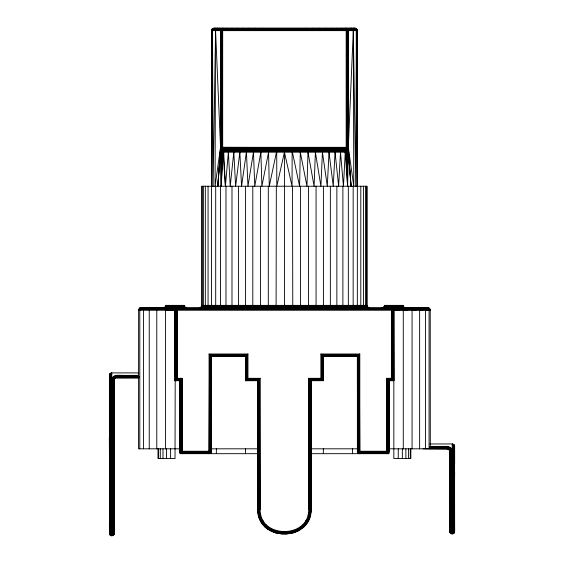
<?xml version="1.0" encoding="UTF-8"?>
<svg xmlns="http://www.w3.org/2000/svg" width="564" height="564" viewBox="0 0 564 564"><rect width="100%" height="100%" fill="white"/><g stroke="black" fill="none" stroke-linecap="round" stroke-linejoin="round"><path stroke-width="0.85" d="M138.554 372.903L111.806 372.903L110.128 373.572L109.691 534.559L109.374 437.537L109.691 534.559C110.763 536.731 114.358 535.765 114.238 533.368L114.323 379.565L111.975 378.938L113.23 376.759L115.416 375.497L138.554 375.335M114.238 429.028C113.336 430.473 110.544 430.353 109.409 429.197L109.423 374.856L110.128 373.572L110.452 535.391L110.939 373.065L111.369 535.758L111.806 438.545L113.604 438.221L114.238 437.537M109.698 420.786L109.578 374.362L109.451 533.96L109.374 523.173M110.452 429.867L110.516 373.276L110.925 429.972M111.376 372.938L111.369 430.022L111.975 378.938M138.984 377.429L116.67 377.436L115.296 377.809L114.006 379.48L113.639 534.968L113.145 379.255L114.09 377.619L115.726 376.674L138.554 375.878L116.67 375.962L113.674 377.203L112.581 379.1L112.285 535.751L111.806 523.646L109.451 523.286L109.832 523.448M114.238 523.173L114.147 534.045L114.154 380.199L114.894 378.416L116.022 377.767M179.888 448.817L138.554 448.817L138.638 309.601L140.351 307.881L177.456 307.803C176.165 307.859 174.791 308.966 175.108 310.235L175.059 380.7L175.023 310.235L175.735 308.515L177.456 307.803L177.456 378.31L175.023 380.742L179.923 380.7L179.965 451.877L180.931 453.244L182.313 453.682L182.313 378.31L177.456 378.31M165.583 448.817L165.583 310.235L167.705 309.77L168.185 307.803L176.899 307.866L175.023 307.951L175.735 310.235L175.693 380.065L180.558 380.065L180.6 451.249L180.212 452.462L181.834 453.632M179.923 380.7L180.212 452.462L211.169 452.462L211.493 356.427L209.061 353.995L247.963 353.995L247.963 378.31L245.53 380.742L245.53 356.427L247.963 353.995M179.965 451.249L180.043 380.58L175.185 380.58L175.108 310.235M245.566 380.7L245.566 356.392L211.451 356.392L211.493 451.249L179.888 451.249L179.965 451.877L180.261 380.369L175.397 380.369L175.108 309.601L175.735 308.515L176.236 308.127L392.622 308.127L393.841 310.235L393.841 458.539L410.86 458.539L410.86 448.817M209.061 353.995L209.061 453.682L211.169 452.462L210.781 451.249L210.816 355.757L246.2 355.757L246.2 380.065L258.361 380.065L258.397 509.602C258.115 541.052 310.75 541.052 310.461 509.602L310.799 380.369L322.961 380.369L322.961 356.053L357.745 356.053L358.084 451.249L357.696 452.462L359.804 453.682L359.804 353.995L320.902 353.995L320.902 378.31L323.334 380.742L323.334 356.427L320.902 353.995M209.54 453.632L210.781 452.97L211.408 451.877L211.451 356.392M338.633 149.763L339.951 150.475L340.437 151.568L343.441 186.233L345.267 152.195L346.402 151.878L345.274 150.038L343.236 149.763L344.667 150.475L345.196 151.568L347.6 186.233L346.74 151.645L345.14 149.664L223.4 148.974C220.841 149.361 220.926 152.076 223.598 152.195L345.267 152.195L346.74 151.645L347.784 150.158L348.305 147.331L348.305 30.632L347.685 28.912L346.176 28.2L346.176 147.331L345.542 148.896L343.236 149.763L224.571 149.622L222.872 148.233L220.757 149.122C221.342 153.464 223.224 148.445 225.628 149.763L224.613 150.094L223.055 152.125L221.264 186.233L221.292 150.609L220.552 147.331L215.568 30.632L216.238 28.912L217.866 28.2M245.53 380.742L257.727 380.7L257.685 509.602C257.388 541.983 311.469 541.983 311.173 509.602L311.173 380.742L308.748 378.31L320.902 378.31M310.799 380.369L310.849 509.602C311.145 541.56 257.72 541.56 258.016 509.602L258.058 380.369L245.904 380.369L245.904 356.053L211.119 356.053L210.781 451.249L211.408 451.877L211.493 451.249M391.409 378.31L391.409 307.803L393.129 308.515L393.757 309.601L393.799 380.7L391.409 378.31L386.544 378.31L386.544 453.682C387.722 453.787 389.738 452.166 388.265 451.249L386.544 451.877L359.804 451.877L359.169 451.249L358.831 354.967L321.868 354.967L321.868 379.276L309.714 379.276L309.375 509.602C309.65 539.635 259.214 539.635 259.489 509.602L259.637 378.789L247.483 378.789L247.483 354.474L209.54 354.474L209.061 451.249M179.965 451.877L180.6 451.249L182.313 451.877L209.061 451.877L210.273 451.249L210.45 355.383L246.574 355.383L246.574 379.699L258.728 379.699L258.904 509.602C258.622 540.397 310.242 540.397 309.96 509.602L310.129 379.699L322.291 379.699L322.291 355.383L358.415 355.383L358.584 451.249L359.804 451.877L358.084 451.249C356.674 451.997 358.337 453.477 359.324 453.632M307.845 521.714L310.271 515.87L311.095 509.602L311.018 380.58L323.172 380.58L323.172 356.265L357.534 356.265L357.456 451.877L357.696 452.462L388.652 452.462L388.941 380.7L393.841 380.742L393.757 310.235M357.407 356.392L357.456 451.877L357.407 356.392L323.292 356.392L323.292 380.7L311.138 380.7L311.173 509.602L308.748 509.602C309.009 538.817 259.856 538.817 260.117 509.602L259.637 378.789M357.456 451.249L357.534 356.265M357.696 451.249L357.745 356.053M387.024 453.632L388.652 452.462L388.265 451.249L388.307 380.065L393.164 380.065L393.129 310.235L393.517 309.016L167.783 308.832L175.284 309.135L167.734 309.305L175.108 309.601L175.735 310.235L176.067 379.699L180.931 379.699L181.1 451.249L182.313 451.877L181.686 451.249L181.347 379.276L176.483 379.276L176.236 310.235L177.456 309.601L391.409 309.601L393.129 310.235L393.757 309.601L430.226 309.601L430.311 448.817M388.941 380.7L388.892 451.249L388.815 380.58L393.679 380.58L393.517 309.016L429.987 309.016L430.226 309.601L429.07 310.235L429.07 448.817M386.544 452.462L388.265 451.249L388.603 380.369L393.468 380.369L393.517 310.235M449.79 478.413L449.783 531.817C450.051 534.714 454.753 534.418 454.626 531.478L454.577 445.905L453.872 444.629L452.194 443.953L429.881 443.953M454.302 462.367L454.549 532.078L454.577 445.905L454.626 463.615L452.723 464.595L449.832 463.862L449.846 451.249L448.584 449.071L423.014 448.817M429.965 448.493L447.33 448.493L448.704 448.859L449.994 450.537L450.058 532.642L450.368 450.432L448.902 448.528L447.33 448.105L429.965 448.105M109.698 449.487L109.451 533.96L109.423 374.856L109.522 429.373M138.984 377.027L116.67 377.055L115.098 377.471L113.632 379.382L113.237 535.335L113.026 380.199M114.21 400.355L114.238 380.199L111.806 380.199L112.342 430.015M175.185 380.58L175.348 310.235M176.067 379.699L176.236 310.235M181.686 451.249L181.834 378.789L176.976 378.789L176.821 310.235L177.456 309.601L175.735 310.235L175.397 380.369M211.408 451.877L211.331 356.265L245.692 356.265L245.692 380.58L257.847 380.58L257.769 509.602L258.594 515.87L261.019 521.714M258.728 379.699L258.397 509.602L258.058 380.369M258.904 509.602L259.151 379.276L246.99 379.276L246.99 354.967L210.034 354.967L209.688 451.249L209.061 451.877L210.781 451.249L210.45 355.383M358.584 451.249L358.831 354.967M359.169 451.249L359.324 354.474L321.381 354.474L321.381 378.789L309.227 378.789L308.748 509.602L308.748 378.31M392.382 379.276L392.036 310.235L391.409 309.601L392.622 310.235L392.382 379.276L387.517 379.276L387.179 451.249L386.544 451.877L387.764 451.249L387.933 379.699L392.798 379.699L393.129 310.235L391.409 309.016M359.804 353.995L357.372 356.427L357.372 451.249L388.977 451.249L388.892 451.877L388.815 380.58M386.544 451.249L387.024 378.789L391.888 378.789L392.036 310.235M388.977 448.817L447.33 448.817L449.438 450.03L449.783 531.817L449.79 528.334M429.965 447.604L447.33 447.604L449.156 448.091L450.855 450.305L450.763 533.445L451.419 450.15L450.326 448.253L448.422 447.16L429.965 447.012M451.56 451.249L451.715 533.868L452.194 473.133L453.992 472.801L454.626 472.124L454.309 532.67L453.872 444.629L453.957 533.149L454.549 472.371M454.626 446.385L454.591 463.777L454.577 445.905M113.244 438.355L112.772 535.603L112.342 523.632L112.828 438.454M182.313 452.462L180.6 451.249L180.931 379.699M181.1 451.249L181.347 379.276M215.462 28.2L213.22 28.912L212.515 30.632L211.895 186.233L211.493 30.632L212.205 28.912L213.925 28.2L354.939 28.2M353.395 28.2L355.644 28.912L356.342 30.632L355.778 186.233L353.297 30.632L352.62 28.912L350.998 28.2M359.804 452.462L358.084 451.249L358.415 355.383M453.992 472.801L453.548 533.502L453.061 444.115L452.631 533.875L452.194 521.756L449.804 521.376M113.244 429.846L113.526 380.199M113.604 429.712L113.914 380.199L114.097 429.373M176.483 379.276L176.821 310.235M212.515 30.632L213.086 186.233L215.568 30.632L215.06 186.233L220.552 147.331L348.305 147.331L353.797 186.233L353.297 30.632L348.305 147.331L347.748 149.347L347.6 186.233L346.028 152.061L347.65 150.447L345.196 151.568L223.668 151.568L221.885 150.778L220.552 147.331L220.552 30.632L221.18 28.912L222.681 28.2L222.681 147.331L223.4 148.974L221.412 150.08L220.989 149.918L221.342 149.516L223.097 148.628L220.862 149.53L223.668 151.568L225.424 186.233L228.427 151.568L228.913 150.475L230.232 149.763M449.783 531.817L449.797 472.294M454.302 474.366L454.309 472.618L454.549 532.078L454.478 472.463L454.626 531.478M176.976 378.789L177.456 310.235M449.797 463.777L449.846 451.249L450.072 464.109M453.625 472.935L453.075 533.748L452.723 521.742L453.209 473.034M292.145 149.763L292.053 186.233L284.432 152.195L276.804 186.233L276.72 149.763M453.992 464.292L454.189 444.996L454.309 464.109M223.598 152.195L222.512 151.906L221.264 186.233L221.666 151.173L223.781 149.27L345.182 149.199L347.163 150.546L348.073 149.284L348.235 30.005L347.417 30.632L347.417 147.331L346.43 149.961L345.344 150.482L223.718 150.503L222.131 149.622L221.448 147.331L221.448 30.632L220.63 30.005L220.94 147.331L221.539 149.932M348.073 149.284L351.062 186.233L347.925 147.331L346.888 150.172L344.992 150.983L223.386 150.983L222.153 150.369L220.94 147.331L220.905 148.515L222.787 147.994L345.979 148.254L348.073 149.284L347.6 186.233L347.368 150.948L347.784 150.158L345.704 148.706L222.526 148.551L222.04 147.331L222.04 30.632L222.681 30.005L221.448 30.632M454.309 532.67L454.591 472.294M453.209 464.524L453.484 444.326L453.625 464.426M346.402 151.878L347.896 147.923L222.709 147.676L220.834 147.944L221.039 148.452M221.215 149.643L221.292 148.762M299.766 149.763L300.295 152.195L299.597 186.233L292.406 152.195M220.552 147.331L217.796 186.233L220.757 149.122L221.264 186.233L222.082 151.617L221.299 150.609L222.9 150.863L224.571 149.622L345.351 149.777L345.936 149.418L346.818 147.331L346.818 30.632L346.176 30.005L347.417 30.632M165.583 310.235L165.992 307.951M276.452 152.195L269.268 186.233L268.57 152.195L269.099 149.763M307.197 149.763L307.986 152.195L306.971 186.233L300.295 152.195M393.298 308.275L391.444 307.803L426.61 307.803L428.506 307.881L429.987 309.016L393.312 308.712L392.036 307.881L393.059 308.445L401.06 308.712L401.152 309.601L403.281 310.235L410.514 309.601L412.072 310.235L418.636 309.601L419.63 310.235L424.911 309.601L425.425 310.235L425.425 448.817M451.757 464.602L452.624 443.995L452.723 464.595L452.194 451.249L450.77 447.809L447.33 446.385L429.965 446.385M172.619 305.371L171.992 307.803M391.437 305.371L390.81 307.803M314.359 149.763L315.093 150.475L315.396 152.195L314.099 186.233L307.986 152.195M268.57 152.195L261.893 186.233L260.878 152.195L261.668 149.763M321.163 149.763L322.058 150.475L322.432 152.195L320.902 186.233L315.396 152.195M346.789 147.74L347.431 149.721L346.55 149.841L347.234 151.131M327.529 149.763L328.579 150.475L329.009 152.195L327.303 186.233L322.432 152.195M333.373 149.763L334.565 150.475L335.058 152.195L333.239 186.233L329.009 152.195M340.501 152.195L338.633 186.233L335.058 152.195M260.878 152.195L254.766 186.233L253.469 152.195L253.772 150.475L254.505 149.763M170.384 305.371L170.025 307.091L169.165 307.803M389.202 305.371L388.843 307.091L387.983 307.803M241.336 149.763L240.285 150.475L239.848 152.195L241.561 186.233L246.475 151.568L247.702 149.763M221.095 149.298L220.968 147.909M217.796 186.233L220.609 148.254M344.667 150.475L346.571 151.145L347.833 149.072L347.417 147.331L345.986 150.278L224.127 150.123L222.512 149.354L221.448 147.331L221.13 147.874L222.012 148.452L221.73 148.882M228.364 152.195L230.225 186.233L233.863 151.568L234.3 150.475L235.491 149.763M176.899 307.866L139.766 308.127L176.356 308.064L175.023 308.148L175.975 308.296L175.023 308.445L175.672 308.578L139.766 308.127L142.248 307.803L140.556 308.445L139.794 310.235L139.794 448.817M168.46 305.371L167.952 307.091L166.74 307.803M387.278 305.371L386.77 307.091L385.557 307.803M221.201 148.388L221.701 149.77L224.592 149.855L343.765 149.848L345.732 149.312L346.818 147.331L347.537 148.882M166.986 305.371L166.366 307.091L164.878 307.803M385.804 305.371L385.184 307.091L383.696 307.803M346.818 147.331L346.148 147.683L347.748 149.347M239.848 152.195L235.625 186.233L233.806 152.195M166.056 305.371L165.372 307.091L163.708 307.803M384.874 305.371L384.19 307.091L382.526 307.803M163.306 307.803L165.026 307.091L165.738 305.371L184.301 305.371L185.013 307.091L186.733 307.803M158.005 448.817L158.005 458.539L175.023 458.539L175.348 309.016M199.966 307.718L201.052 307.091L201.764 305.371L201.764 186.233L367.094 186.233L367.094 305.371L367.806 307.091L368.898 307.718L199.339 307.803M382.124 307.803L383.844 307.091L384.556 305.371L403.119 305.371L403.831 307.091L405.551 307.803M253.469 152.195L247.963 186.233L246.433 152.195M175.052 309.84L167.705 309.77L175.108 309.601L167.705 309.77L175.023 310.235M222.364 150.905L221.701 149.77M220.862 149.53L220.996 148.938M175.108 309.601L138.638 309.601L175.207 309.305M225.424 186.233L223.055 152.132C221.8 151.871 223.295 150.207 223.894 149.897L225.628 149.763M222.681 147.331L222.265 147.712L222.787 147.994L346.592 147.719L222.681 147.331L223.682 149.65L224.592 149.855L222.54 151.92L221.511 150.25M222.427 148.332L222.23 148.938L223.76 149.256L223.682 149.65L222.646 149.129L222.04 147.331L222.145 148.113M223.873 150.983L222.082 151.61L222.512 151.906L222.9 150.863M276.339 530.738L275.704 533.086M447.957 448.902L448.584 446.554M211.451 451.679L210.781 452.97L209.061 453.682M388.941 451.679L388.265 452.97L386.544 453.682M347.784 150.158L345.196 151.568L346.028 152.054L346.254 151.342L346.74 151.645L347.368 150.948L347.036 150.708M222.512 151.906L223.654 150.059L225.099 149.848M221.384 149.079L222.11 148.706L222.068 147.733M222.329 148.621L345.182 149.199L347.269 149.573L347.114 148.924L345.866 148.459L222.984 148.431L348.249 148.339M346.028 152.054L344.942 150.102L345.605 149.411L344.4 149.587M221.666 151.173C221.906 148.656 226.517 150.066 222.921 150.87M345.81 149.516L345.344 150.482L346.465 150.926L346.761 150.313L345.267 149.143L346.395 148.417L346.543 149.086L345.732 149.312M221.504 149.382L222.646 149.129M269.846 530.654L271.058 528.553M448.542 449.141L449.762 447.033M345.908 151.483L346.148 151.103M344.823 149.77L344.251 150.094L345.344 150.482M222.004 150.581L223.781 149.27M262.267 28.524L262.641 28.2M276.092 307.803L276.332 186.233M114.238 375.984L115.458 378.091L114.562 378.98L112.462 377.767M175.023 308.832L393.129 308.515L393.531 309.044L401.117 309.15L393.658 309.305L401.152 309.601L393.841 310.235L393.757 309.601L401.152 309.601L393.834 310.052M347.297 148.36L347.727 147.888M158.851 308.148L159.429 307.803M210.781 452.97L180.6 452.97L179.923 451.679M388.265 452.97L358.084 452.97L357.407 451.679M255.259 28.524L255.753 28.2M182.313 378.31L179.888 380.742L179.888 453.682L257.769 453.682M260.117 378.31L257.685 380.742L257.685 509.602L260.117 509.602L260.117 378.31L247.963 378.31M264.805 526.79L266.525 525.07M449.05 449.529L450.77 447.809M157.582 307.951L156.785 310.235L156.785 448.817M346.169 147.507L222.709 147.676L222.526 148.551L223.471 149.763M248.569 28.524L249.175 28.2M212.6 28.912L214.313 28.2M175.735 310.235L177.456 309.016M209.061 452.462L210.781 451.249M242.273 28.524L242.985 28.2M150.976 308.148L151.829 307.803M345.14 149.234L345.14 149.664L344.667 149.488L346.12 148.896M150.362 307.951L149.234 310.235L149.234 448.817M267.829 307.803L268.302 305.371L268.302 186.233M114.196 523.258L111.806 523.646M224.19 150.475L222.251 151.124M236.436 28.524L237.254 28.2M346.035 149.657L343.765 149.848L344.942 150.102M347.459 149.129L347.635 148.494M260.942 521.756L263.05 520.544M449.438 450.03L451.538 448.817M144.885 308.148L145.956 307.803M231.127 28.524L232.037 28.2M144.821 307.951L143.82 308.832L143.439 310.235L143.439 448.817M223.866 149.897L222.491 150.01L222.512 150.666L224.127 150.123M226.404 28.524L227.391 28.2M222.315 28.524L223.372 28.2M218.91 28.524L220.016 28.2M259.729 307.803L260.434 305.371L260.434 186.233M216.216 28.524L217.373 28.2M214.278 28.524L214.849 28.285M298.976 530.583C288.253 535.807 273.801 535.278 264.868 526.734M139.837 309.77L138.554 310.235L430.311 310.235M454.45 521.46L452.194 521.756M345.267 149.143L346.324 148.981L346.317 148.586L222.449 148.84M251.868 307.803L252.524 307.091L252.799 305.371L252.799 186.233M345.936 149.418L346.93 149.312L346.092 147.944L222.709 147.676M392.664 308.148L393.305 307.951M244.318 307.803L245.128 307.091L245.467 305.371L245.467 186.233M449.677 450.622L452.025 449.987M258.516 515.891L260.864 515.263M222.843 150.257L223.654 150.059M237.155 307.803L238.107 307.091L238.509 305.371L238.509 186.233M345.979 148.254L346.5 148.142L222.787 147.994M230.45 307.803L231.536 307.091L231.987 305.371L231.987 186.233M224.261 307.803L225.473 307.091L225.981 305.371L225.981 186.233M425.425 310.235L428.873 309.601L429.07 310.235M428.005 308.275L429.091 308.127L426.61 307.803L428.443 308.712L429.599 308.515L392.622 308.127M218.649 307.803L219.981 307.091L220.531 305.371L220.531 186.233M213.678 307.803L215.11 307.091L215.695 305.371L215.695 186.233M209.385 307.803L210.901 307.091L211.528 305.371L211.493 30.632L357.372 30.632L357.336 305.371L357.964 307.091L359.479 307.803M205.811 307.803L207.404 307.091L208.06 305.371L208.06 186.233M202.998 307.803L204.647 307.091L205.324 305.371L205.324 186.233M175.46 308.832L138.878 309.016L139.971 309.305M200.967 307.803L202.659 307.091L203.357 305.371L203.357 186.233M199.748 307.803L201.454 307.091L202.166 305.371L202.166 186.233M141.331 307.951L140.351 307.881L428.506 307.881L392.248 307.951M116.67 377.683L138.984 377.746L116.043 377.845L115.416 375.497M428.506 307.881L427.42 307.951L429.091 308.127M140.225 308.832L139.266 308.515L140.556 308.445M393.531 309.044L401.06 308.712L400.68 307.803M393.757 309.601L401.152 309.601M393.059 308.445L400.969 308.275M116.67 375.962L138.554 375.694L116.67 375.335L116.67 377.767L138.984 377.767M138.984 376.505L116.67 376.548L138.984 376.907M213.291 28.285L355.567 28.285L356.659 28.912L357.372 30.632L356.97 186.233L356.342 30.632M212.706 28.524L356.152 28.524M212.205 28.912L356.659 28.912M211.817 29.413L357.047 29.413M211.578 30.005L357.287 30.005M222.984 148.431L346.317 148.586M223.309 148.875L345.542 148.896L347.431 150.116M201.764 305.371L367.094 305.371M165.661 305.998L184.386 305.998M201.686 305.998L367.178 305.998M384.479 305.998L403.204 305.998M165.414 306.583L184.632 306.583M201.44 306.583L367.425 306.583M384.232 306.583L403.45 306.583M165.026 307.091L185.013 307.091M201.052 307.091L367.806 307.091M383.844 307.091L403.831 307.091M164.526 307.472L185.521 307.472M200.551 307.472L368.313 307.472M383.344 307.472L404.339 307.472M163.941 307.718L186.106 307.718M382.759 307.718L404.924 307.718M211.493 356.427L245.53 356.427M323.334 356.427L357.372 356.427M211.147 448.817L257.769 448.817M311.095 448.817L357.717 448.817M452.194 451.249L449.762 451.249L449.79 462.106M180.931 453.244L210.45 453.244M358.415 453.244L387.933 453.244M181.347 453.477L210.034 453.477M358.831 453.477L387.517 453.477M311.095 453.682L388.977 453.682L388.977 380.742L386.544 378.31M393.291 308.691L401.06 308.712M116.67 375.335L138.554 375.518M116.67 377.436L138.984 377.619M116.67 377.055L138.984 377.337M139.766 308.127L141.444 307.951L140.351 307.881M167.734 309.305L175.143 309.474M109.409 437.706L111.806 438.545M449.832 472.371L452.194 473.133M221.793 149.918L222.47 149.989M354.552 28.2L355.567 28.285M369.526 307.803L367.404 307.091L366.699 305.371L366.699 186.233M359.804 453.682L358.084 452.97M182.313 453.682L180.6 452.97M367.89 307.803L366.205 307.091L365.507 305.371L365.507 186.233M405.156 307.803L403.493 307.091L402.809 305.371M186.339 307.803L184.675 307.091L183.991 305.371M365.86 307.803L364.217 307.091L363.533 305.371L363.533 186.233M351.492 28.2L352.648 28.524M363.047 307.803L361.461 307.091L360.805 305.371L360.805 186.233M348.841 28.2L349.955 28.524M345.492 28.2L346.543 28.524M403.986 307.803L402.499 307.091L401.878 305.371M185.168 307.803L183.681 307.091L183.06 305.371M355.186 307.803L353.755 307.091L353.163 305.371L353.163 186.233M221.849 149.15L222.427 149.241M341.474 28.2L342.454 28.524M350.209 307.803L348.883 307.091L348.333 305.371L348.333 186.233M391.444 307.803L392.184 307.93M336.828 28.2L337.73 28.524M402.125 307.803L400.905 307.091L400.405 305.371M344.604 307.803L343.384 307.091L342.884 305.371L342.884 186.233M183.307 307.803L182.087 307.091L181.587 305.371M331.611 28.2L332.422 28.524M422.901 307.803L424.135 308.275L424.911 309.601M338.414 307.803L337.328 307.091L336.87 305.371L336.87 186.233M325.872 28.2L326.591 28.524M331.71 307.803L330.751 307.091L330.356 305.371L330.356 186.233M417.036 307.803L418.016 308.275L418.636 309.601M319.682 28.2L320.296 28.524M399.7 307.803L398.84 307.091L398.48 305.371M180.882 307.803L180.022 307.091L179.662 305.371M308 515.263L310.348 515.891M324.547 307.803L323.736 307.091L323.398 305.371L323.398 186.233M222.343 148.071L222.872 148.233M428.443 308.712L430.226 309.601M344.992 150.983L345.81 151.23M139.266 308.515L140.337 308.832M313.112 28.2L313.605 28.524M222.512 149.354L223.083 149.538L222.738 149.234M316.996 307.803L316.341 307.091L316.066 305.371L316.066 186.233M409.436 307.803L410.514 309.601M355.179 28.285L356.265 28.912M354.016 28.285L354.587 28.524M306.217 28.2L306.597 28.524M345.676 150.405L346.317 150.687L346.162 149.552M309.135 307.803L308.43 305.371L308.43 186.233M396.873 307.803L396.245 305.371M178.055 307.803L177.427 305.371M175.023 308.445L175.552 308.712M427.526 307.951L428.111 308.275M305.815 520.544L307.916 521.756M424.043 307.951L424.572 308.275M301.035 307.803L300.556 305.371L300.556 186.233M222.23 148.388L221.476 147.817M418.502 307.951L418.932 308.275M304.052 526.79L302.332 525.07M113.23 376.759L114.95 378.479M109.451 437.784L110.043 535.039L110.043 438.235M292.772 307.803L292.533 186.233M297.806 528.553L299.019 530.654M402.865 307.951L403.281 310.235L403.281 448.817M356.645 29.413L356.892 30.005M428.71 309.15L428.873 309.601M292.526 530.738L293.153 533.086M109.409 429.197L109.691 438.031M357.372 451.249L357.456 451.877M348.305 147.331L351.062 186.233M450.474 451.249L450.84 464.447M450.086 451.249L450.424 464.306M450.974 451.249L451.306 464.553M109.691 534.559L109.522 437.883M451.306 473.062L451.686 521.742L451.228 533.713L450.84 472.956M391.409 310.235L391.888 378.789M220.989 149.918L221.264 186.233M112.44 380.199L112.828 429.944M450.424 472.815L450.735 521.665L450.361 533.086L450.072 472.618M181.834 378.789L182.313 451.249M451.757 473.111L452.194 533.911L452.194 443.953M393.129 310.235L393.468 380.369M387.933 379.699L388.265 451.249M359.324 354.474L359.804 451.249M180.261 380.369L180.6 451.249M114.21 531.965L114.217 533.706M110.925 438.482L111.298 523.632L110.925 535.631L110.452 438.376M110.043 429.726L109.811 373.946L109.691 429.521L109.578 374.362L109.451 429.274L109.423 374.856M392.622 310.235L392.798 379.699M387.517 379.276L387.764 451.249M387.024 378.789L387.179 451.249M310.129 379.699L310.461 509.602L310.503 380.065L322.657 380.065L322.657 355.757L358.041 355.757L358.084 451.249M309.714 379.276L309.96 509.602M259.151 379.276L259.489 509.602M210.034 354.967L210.273 451.249M180.043 380.58L180.212 451.249M113.893 438.059L113.942 534.531L113.604 438.221M111.369 438.531L111.806 535.8L111.806 372.903M388.603 380.369L388.652 451.249M311.018 380.58L311.095 509.602M309.227 378.789L309.375 509.602M257.727 380.7L258.016 509.602M211.331 356.265L211.408 451.249M211.119 356.053L211.169 451.249M209.54 354.474L209.688 451.249M114.154 380.199L114.203 429.197M447.33 446.385L447.33 448.817M419.63 310.235L419.63 448.817M412.072 310.235L412.072 448.817M410.282 448.817L410.282 458.539M408.583 448.817L408.583 458.539M405.876 448.817L405.876 458.539M402.351 448.817L402.351 458.539M398.247 448.817L398.247 458.539M393.841 305.371L393.841 307.803M352.507 448.817L352.507 453.682M323.334 448.817L323.334 453.682M286.864 531.478L286.864 533.911M284.432 149.763L284.432 307.803M282 531.478L282 533.911M245.53 448.817L245.53 453.682M216.357 448.817L216.357 453.682M175.023 305.371L175.023 307.803M170.617 448.817L170.617 458.539M166.514 448.817L166.514 458.539M162.989 448.817L162.989 458.539M160.282 448.817L160.282 458.539M158.583 448.817L158.583 458.539M454.422 445.412L454.478 463.953L454.422 445.412"/></g></svg>
